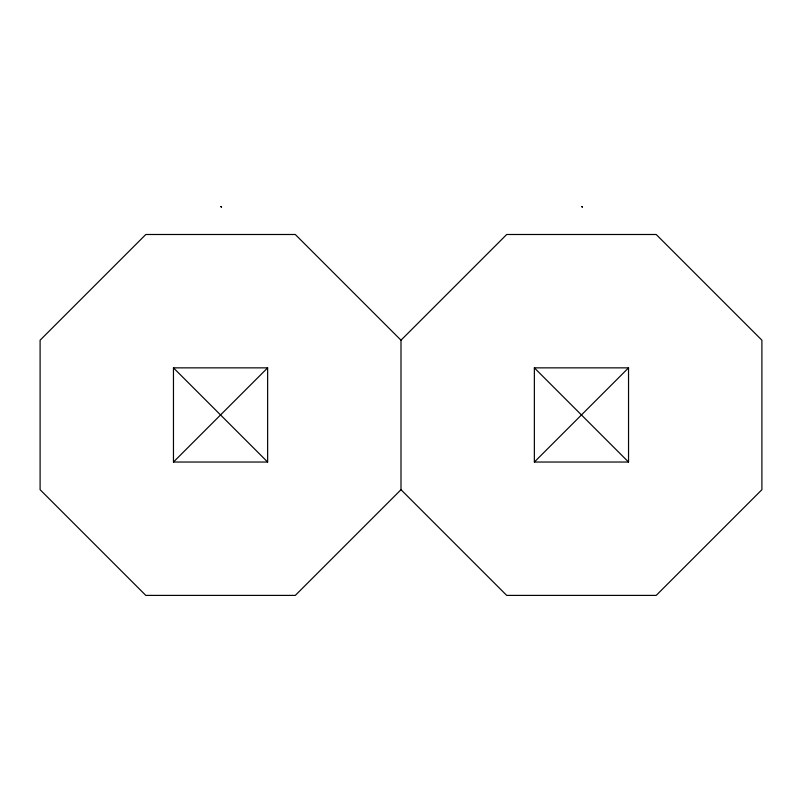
<?xml version="1.0" encoding="UTF-8"?>
<svg xmlns="http://www.w3.org/2000/svg" width="802" height="802" viewBox="0 0 802 802"><rect width="100%" height="100%" fill="white"/><g stroke="black" fill="none" stroke-linecap="round" stroke-linejoin="round"><path stroke-width="1.2" d="M267.637 367.857L173.463 462.032L173.463 367.857L267.637 367.857L267.637 462.032L173.463 462.032M628.537 367.857L534.363 462.032L534.363 367.857L628.537 367.857L628.537 462.032L534.363 462.032M401 340.198L506.704 234.495L656.196 234.495L761.9 340.198L761.9 489.691L656.196 595.395L506.704 595.395L401 489.691L401 340.198L295.296 234.495L145.804 234.495L40.1 340.198L40.1 489.691L145.804 595.395L295.296 595.395L401 489.691M534.363 367.857L628.537 462.032M173.463 367.857L267.637 462.032M220.821 206.605L221.512 207.006L220.821 206.605M581.721 206.605L582.412 207.006L581.721 206.605"/></g></svg>
